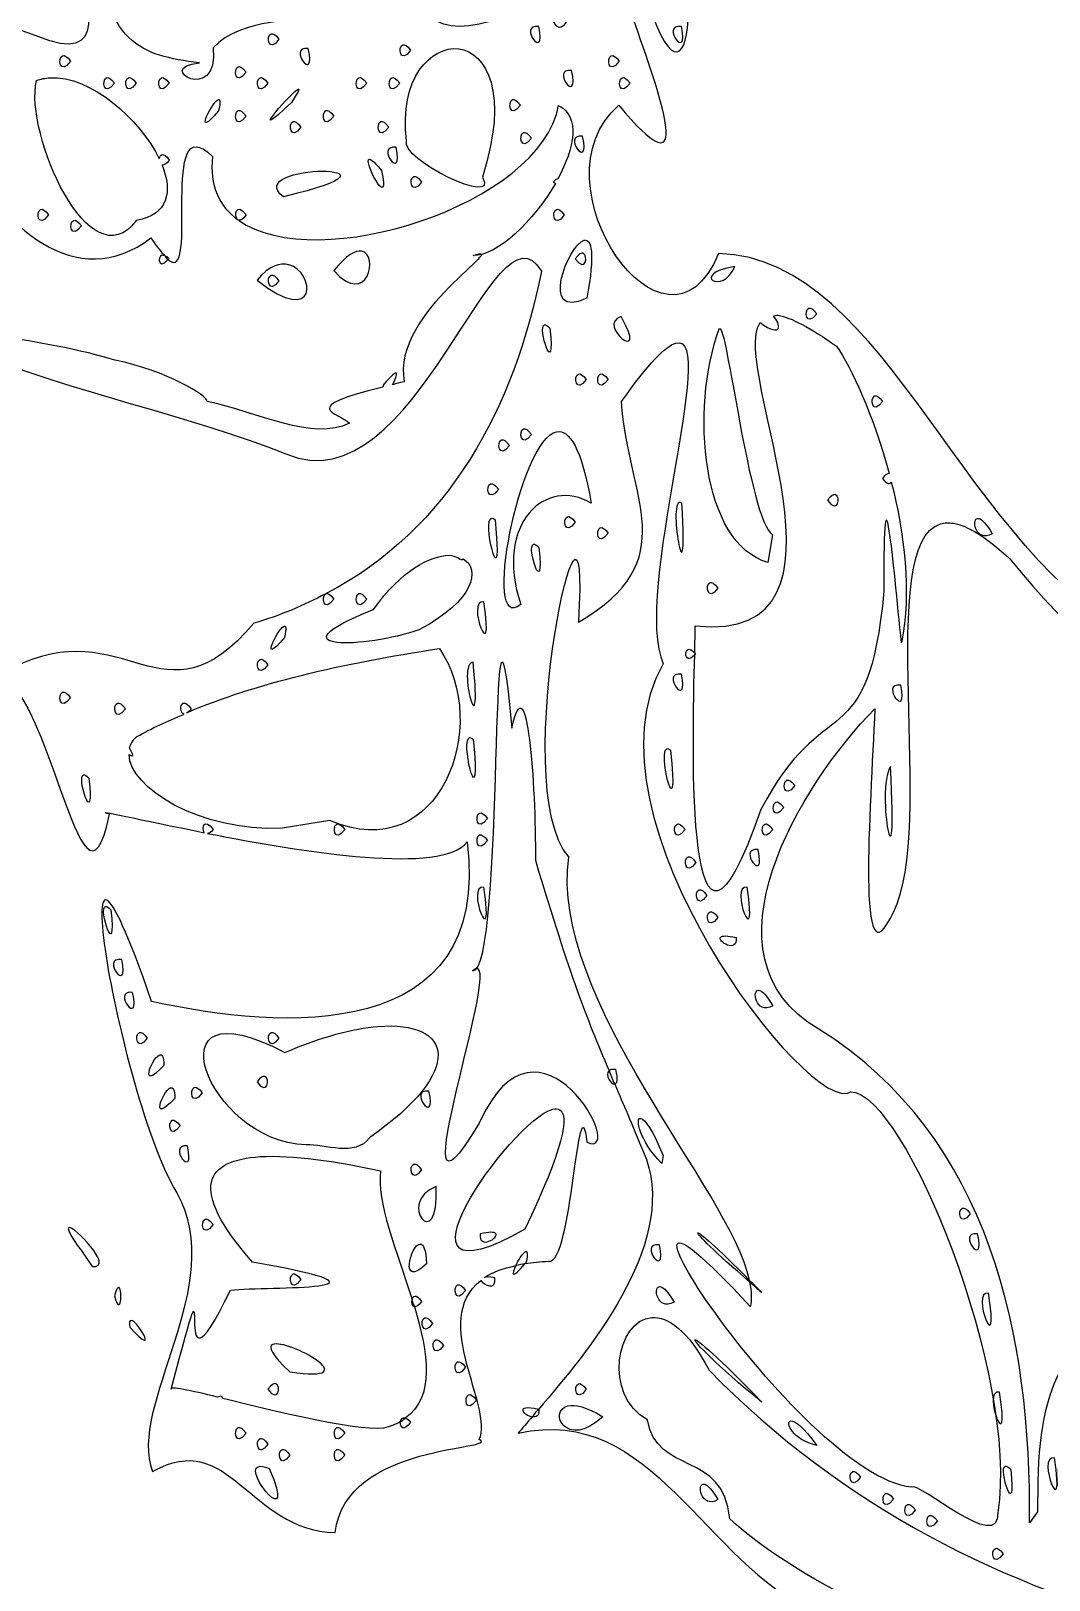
# Model space of a CAD drawing. Extents: x 2 to 648, y -12 to 512.
# Drawn here: x 189.9 to 313.6, y 121.5 to 309.7 of the extents above; entities that cross this region are included whole.
import ezdxf

# ---------------------------------------------------------------- set-up
doc = ezdxf.new("R2010")
doc.units = 0
doc.layers.add('Image', color=7, linetype='CONTINUOUS')

msp = doc.modelspace()

# ---------------------------------------------------------------- linework, layer by layer
at = {"layer": 'Image', "color": 7}
for points in [[(219.04102, 309.33898)], [(223.55469, 307.5558)], [(235.04102, 308.005)], [(241.84766, 307.507)], [(193.70898, 306.67301)], [(215.04102, 305.33903)], [(255.55469, 304.88786)], [(260.375, 306.67301)], [(192.16992, 303.99705)], [(199.04102, 304.00505)], [(201.70898, 304.00505)], [(205.70898, 304.00505)], [(217.70898, 304.00505)], [(229.70898, 304.00505)], [(233.70898, 304.00505)], [(261.70898, 304.00505)], [(212.56055, 301.3309)], [(222.19531, 302.53421)], [(248.375, 301.3389)], [(215.04102, 300.00473)], [(225.70898, 300.00473)], [(221.70898, 298.67269)], [(232.375, 298.67269)], [(249.70898, 297.33871)], [(234.22266, 295.55551)], [(256.88867, 296.88754)], [(230.86328, 294.00868)], [(225.26758, 292.64733)], [(236.375, 292.00476)], [(191.04102, 288.00476)], [(253.70898, 288.00476)], [(195.04102, 286.67276)], [(257.0957, 284.24894)], [(230.03906, 282.93839)], [(256.95898, 282.67276)], [(206.51367, 281.89167)], [(221.21484, 281.288)], [(275.36914, 281.07511)], [(219.04102, 280.0048)], [(261.55859, 274.97589)], [(280.66801, 275.13601)], [(284.375, 276.00519)], [(252.27148, 273.99347)], [(273.49023, 273.50714)], [(268.20313, 271.75323)], [(256.375, 268.00519)], [(259.04102, 268.00519)], [(292.375, 265.33917)], [(247.04102, 260.00523)], [(249.70898, 261.33921)], [(253.74609, 260.99741)], [(245.70898, 254.67319)], [(268.94336, 252.31769)], [(287.625, 253.33917)], [(245.67578, 250.38405)], [(255.04102, 250.67315)], [(305.06055, 250.45435)], [(259.04102, 249.33913)], [(301.93947, 249.87624)], [(250.9375, 247.32741)], [(240.68359, 245.98953)], [(229.70898, 241.33917)], [(272.375, 242.67315)], [(244.88281, 240.33331)], [(220.56055, 237.33117)], [(239.48436, 234.65538)], [(270.51163, 234.10675)], [(217.70898, 233.33917)], [(243.58594, 232.99933)], [(268.88867, 231.55597)], [(295.55469, 230.22198)], [(193.70898, 229.33917)], [(200.375, 228.00519)], [(243.00977, 223.71808)], [(267.00977, 222.38409)], [(294.29688, 220.33331)], [(196.27148, 219.32745)], [(281.70898, 218.67315)], [(244.375, 214.67315)], [(280.375, 216.00519)], [(227.04102, 213.33917)], [(268.375, 213.33917)], [(279.04102, 213.33917)], [(244.375, 212.00519)], [(269.70898, 209.33917)], [(278.22266, 210.22198)], [(244.88281, 205.66709)], [(271.04102, 205.33897)], [(276.88281, 205.66709)], [(198.9375, 203.32718)], [(272.375, 202.67288)], [(273.69141, 199.60062)], [(200.88867, 196.888)], [(202.22266, 192.88791)], [(278.39453, 193.12042)], [(232.02734, 188.74515)], [(203.04102, 188.00492)], [(219.04102, 188.00492)], [(205.44922, 185.26661)], [(218.29102, 182.67315)], [(206.7832, 181.26685)], [(209.70898, 181.33915)], [(238.22266, 180.88795)], [(260.79297, 181.75128)], [(207.04102, 177.33911)], [(253.27344, 178.68682)], [(263.97656, 177.5794)], [(208.88867, 174.22192)], [(217.71875, 172.92698)], [(236.37497, 172.00513)], [(239.09372, 169.29402)], [(303.04099, 166.67292)], [(194.44138, 164.29205)], [(211.04099, 165.33893)], [(237.15625, 162.31183)], [(246.30856, 163.60047)], [(266.22266, 162.22193)], [(304.88864, 163.55557)], [(221.70898, 158.67295)], [(249.91992, 159.92901)], [(200.59961, 157.0167)], [(241.70898, 157.33897)], [(266.39453, 157.12022)], [(277.18357, 157.888)], [(306.2168, 156.33331)], [(236.44727, 154.71216)], [(201.90625, 152.97177)], [(237.70898, 153.33915)], [(265.29688, 153.38995)], [(239.04102, 150.67277)], [(270.54102, 150.66677)], [(219.24219, 150.11046)], [(241.70898, 148.005)], [(219.625, 145.33879)], [(256.375, 145.33879)], [(243.04102, 144.00519)], [(307.54883, 144.33331)], [(250.76758, 141.3255)], [(255.11523, 142.65166)], [(215.04102, 140.00518)], [(227.04102, 140.00518)], [(234.74219, 140.70825)], [(282.19727, 140.82549)], [(217.70898, 138.673)], [(220.375, 137.33917)], [(227.04102, 137.33917)], [(217.47461, 135.26295)], [(289.70898, 134.6731)], [(308.27148, 135.32745)], [(271.72656, 133.12037)], [(293.70898, 132.00514)], [(296.375, 130.6731)], [(299.04102, 129.33912)], [(307.04102, 125.33912)]]:
    msp.add_lwpolyline(points, close=True, dxfattribs=at)
for points in [[(279.98047, 248.48956), (279.40625, 245.11456)], [(226.19922, 213.75303), (220.38086, 212.8253)], [(266.66602, 173.07934), (266.5, 172.11261)], [(195.95309, 161.55182), (197.31833, 159.59088)], [(312.21484, 133.47), (312.16604, 129.79031), (311.19729, 128.44461)]]:
    msp.add_lwpolyline(points, dxfattribs=at)
for points in [[(188.47461, 345.74128), (184.2745, 336.4645), (207.54456, 302.01773), (190.71289, 309.01863)], [(245.67388, 310.85281), (230.36336, 306.32116), (238.10674, 327.92754), (226.17778, 339.98367)], [(261.28711, 300.66729), (278.86403, 279.54488), (249.14788, 339.86669), (263.69922, 317.18487)], [(249.56841, 323.66729), (259.62838, 327.17148), (255.15224, 300.71989), (252.43755, 313.73565)], [(263.69922, 317.18487), (269.82909, 293.01976), (273.28866, 319.04521), (264.03711, 327.11651)], [(210.33984, 305.79211), (203.06931, 306.80639), (199.11282, 307.78211), (197.2207, 321.55774)], [(231.85938, 320.66711), (238.76907, 306.02679), (218.84968, 314.96949), (212, 307.65149)], [(190.71289, 309.01863), (166.49357, 318.8011), (186.48156, 270.54422), (204.44531, 284.56746)], [(251.55469, 310.22179), (252.55898, 305.69579), (248.86711, 310.54285), (251.55469, 310.22179)], [(268.88867, 310.22179), (269.89296, 305.69579), (266.20109, 310.54285), (268.88867, 310.22179)], [(220, 308.6671), (218.72253, 306.87357), (218.40228, 309.11476), (219.04102, 309.33898)], [(219.04102, 309.33898), (219.25393, 309.41368), (219.57418, 309.26498), (220, 308.6671)], [(193.70898, 306.67301), (193.9219, 306.74771), (194.2402, 306.59711), (194.66602, 305.99919)], [(212, 307.65149), (212.76987, 300.53288), (204.51795, 305.32087), (210.33984, 305.79211)], [(223.55469, 307.5558), (224.55898, 303.02958), (220.86711, 307.87686), (223.55469, 307.5558)], [(236, 307.33312), (234.72255, 305.53938), (234.40228, 307.78078), (235.04102, 308.005)], [(235.50781, 296.33122), (234.5388, 303.89614), (238.48214, 307.9331), (241.84766, 307.507)], [(235.04102, 308.005), (235.25393, 308.0797), (235.57417, 307.931), (236, 307.33312)], [(241.84766, 307.507), (245.21297, 307.08089), (247.99958, 302.19103), (244.72266, 291.90739)], [(260.375, 306.67301), (260.58791, 306.74771), (260.90816, 306.59711), (261.33398, 305.99919)], [(194.66602, 305.99919), (193.38853, 304.20548), (193.07046, 306.4488), (193.70898, 306.67301)], [(216, 304.66715), (214.72253, 302.87362), (214.40228, 305.11481), (215.04102, 305.33903)], [(215.04102, 305.33903), (215.25393, 305.41373), (215.57418, 305.26503), (216, 304.66715)], [(255.55469, 304.88786), (256.55897, 300.36166), (252.86711, 305.20892), (255.55469, 304.88786)], [(261.33398, 305.99919), (260.0567, 304.20547), (259.73626, 306.4488), (260.375, 306.67301)], [(202.66602, 286.66697), (197.06007, 279.0562), (189.02987, 297.18974), (190.53906, 303.66502)], [(190.53906, 303.66502), (191.06145, 303.85556), (191.60735, 303.96331), (192.16992, 303.99705)], [(192.16992, 303.99705), (197.07205, 304.29111), (203.14237, 298.98422), (205.45703, 294.14158)], [(200, 303.33317), (198.72255, 301.53943), (198.40228, 303.78083), (199.04102, 304.00505)], [(199.04102, 304.00505), (199.25393, 304.07975), (199.57417, 303.93105), (200, 303.33317)], [(202.66602, 303.33317), (201.38857, 301.53945), (201.07047, 303.78083), (201.70898, 304.00505)], [(201.70898, 304.00505), (201.92189, 304.07975), (202.24019, 303.93105), (202.66602, 303.33317)], [(206.66602, 303.33317), (205.38857, 301.53945), (205.07047, 303.78083), (205.70898, 304.00505)], [(205.70898, 304.00505), (205.92189, 304.07975), (206.24019, 303.93105), (206.66602, 303.33317)], [(218.66602, 303.33317), (217.38857, 301.53945), (217.07047, 303.78083), (217.70898, 304.00505)], [(217.70898, 304.00505), (217.92189, 304.07975), (218.24019, 303.93105), (218.66602, 303.33317)], [(230.66602, 303.33317), (229.38857, 301.53945), (229.07047, 303.78083), (229.70898, 304.00505)], [(229.70898, 304.00505), (229.92189, 304.07975), (230.24019, 303.93105), (230.66602, 303.33317)], [(234.66602, 303.33317), (233.38857, 301.53945), (233.07047, 303.78083), (233.70898, 304.00505)], [(233.70898, 304.00505), (233.92189, 304.07975), (234.24019, 303.93105), (234.66602, 303.33317)], [(262.66602, 303.33317), (261.38857, 301.53945), (261.07047, 303.78083), (261.70898, 304.00505)], [(261.70898, 304.00505), (261.92189, 304.07975), (262.24019, 303.93105), (262.66602, 303.33317)], [(212.66602, 299.99887), (209.52785, 296.26294), (211.74094, 300.84081), (212.56055, 301.3309)], [(212.56055, 301.3309), (212.83375, 301.49426), (212.95237, 301.2029), (212.66602, 299.99887)], [(221.50391, 300.99906), (215.92264, 295.67594), (221.03038, 301.71485), (222.19531, 302.53421)], [(222.19531, 302.53421), (222.58362, 302.80733), (222.53362, 302.49971), (221.50391, 300.99906)], [(249.33398, 300.66702), (248.0567, 298.87352), (247.73626, 301.11469), (248.375, 301.3389)], [(248.375, 301.3389), (248.58791, 301.4136), (248.90816, 301.2649), (249.33398, 300.66702)], [(206.51367, 281.89167), (210.45421, 278.65416), (205.31185, 300.88124), (211.92383, 294.4405)], [(216, 299.33285), (214.72253, 297.53911), (214.40228, 299.78051), (215.04102, 300.00473)], [(215.04102, 300.00473), (215.25393, 300.07943), (215.57418, 299.93073), (216, 299.33285)], [(215.08398, 286.69269), (224.54683, 279.93862), (251.81164, 288.546), (253.97656, 300.6419)], [(226.66602, 299.33285), (225.38855, 297.53912), (225.07046, 299.78051), (225.70898, 300.00473)], [(225.70898, 300.00473), (225.9219, 300.07943), (226.24019, 299.93073), (226.66602, 299.33285)], [(273.41406, 282.64776), (267.08549, 267.24417), (250.51369, 291.31983), (261.28711, 300.66729)], [(253.97656, 300.6419), (256.63439, 299.22162), (255.90582, 295.45972), (253.88476, 291.72003)], [(222.66602, 297.99887), (221.38857, 296.20514), (221.07047, 298.44848), (221.70898, 298.67269)], [(221.70898, 298.67269), (221.92189, 298.74739), (222.24019, 298.59679), (222.66602, 297.99887)], [(233.33398, 297.99887), (232.05674, 296.20514), (231.73626, 298.44847), (232.375, 298.67269)], [(232.375, 298.67269), (232.58791, 298.74739), (232.90815, 298.59679), (233.33398, 297.99887)], [(250.66602, 296.66683), (249.38853, 294.87334), (249.07046, 297.1145), (249.70898, 297.33871)], [(249.70898, 297.33871), (249.9219, 297.41341), (250.2402, 297.26471), (250.66602, 296.66683)], [(154.74414, 296.53058), (164.64977, 269.41513), (197.48812, 267.63344), (220.85352, 258.30401)], [(234.22266, 295.55551), (235.22696, 291.0293), (231.5351, 295.87657), (234.22266, 295.55551)], [(244.72266, 291.90739), (246.88843, 288.14868), (234.65185, 294.10664), (235.50781, 296.33122)], [(256.88867, 296.88754), (257.89295, 292.36134), (254.2011, 297.20861), (256.88867, 296.88754)], [(205.45703, 294.14158), (205.53773, 294.65813), (205.90461, 295.06789), (206.66602, 293.99901)], [(206.66602, 293.99901), (206.28204, 293.45984), (206.01359, 293.36782), (205.80273, 293.39354)], [(211.92383, 294.4405), (211.52009, 290.87113), (212.76034, 288.37156), (215.00586, 286.73542)], [(232.46094, 292.72352), (233.55494, 287.76563), (230.6044, 293.19763), (230.86328, 294.00868)], [(230.86328, 294.00868), (230.94958, 294.27903), (231.39293, 294.03618), (232.46094, 292.72352)], [(205.80273, 293.39354), (207.07245, 290.1989), (206.56685, 287.34145), (202.66602, 286.66697)], [(220.53711, 289.54186), (217.85842, 291.5833), (222.35145, 292.63276), (225.26758, 292.64733)], [(225.26758, 292.64733), (228.1837, 292.66193), (229.52271, 291.6416), (220.53711, 289.54186)], [(237.33398, 291.33288), (236.05672, 289.53914), (235.73626, 291.78054), (236.375, 292.00476)], [(236.375, 292.00476), (236.58791, 292.07946), (236.90816, 291.93076), (237.33398, 291.33288)], [(253.88476, 291.72003), (253.71021, 291.63023), (253.57905, 291.67743), (253.33397, 291.33331)], [(220.85352, 258.30401), (236.69224, 251.52145), (246.21863, 290.26362), (251.88477, 280.50714)], [(253.58593, 291.15753), (250.96928, 286.62605), (246.5328, 282.30061), (243.59374, 282.41729)], [(253.33397, 291.33331), (253.44585, 291.17622), (253.48875, 291.25681), (253.58593, 291.15753)], [(192, 287.33288), (190.72253, 285.53914), (190.40228, 287.78054), (191.04102, 288.00476)], [(191.04102, 288.00476), (191.25393, 288.07946), (191.57418, 287.93076), (192, 287.33288)], [(215.00586, 286.73542), (214.4586, 287.09167), (214.76957, 289.06101), (216, 287.33331)], [(254.66602, 287.33288), (253.38855, 285.53915), (253.07046, 287.78054), (253.70898, 288.00476)], [(253.70898, 288.00476), (253.9219, 288.07946), (254.24019, 287.93076), (254.66602, 287.33288)], [(196, 285.99894), (194.72255, 284.2052), (194.40228, 286.44854), (195.04102, 286.67276)], [(195.04102, 286.67276), (195.25393, 286.74746), (195.57417, 286.59686), (196, 285.99894)], [(216, 287.33331), (215.5935, 286.76252), (215.29646, 286.6412), (215.08398, 286.69269)], [(204.44531, 284.56746), (205.18218, 283.36451), (205.6691, 282.85326), (206.14844, 282.36433)], [(257.41211, 277.20597), (251.43856, 274.37548), (255.20801, 283.83389), (257.0957, 284.24894)], [(257.0957, 284.24894), (257.95384, 284.43759), (258.42316, 282.75698), (257.41211, 277.20597)], [(206.14844, 282.36433), (205.12368, 282.95222), (205.22073, 280.37209), (206.51367, 281.89167)], [(206.14844, 282.36433), (206.31654, 282.26793), (206.43555, 282.32273), (206.66602, 281.9991)], [(206.51367, 281.89167), (206.42117, 281.96767), (206.25126, 282.25945), (206.14844, 282.36433)], [(230.03906, 282.93839), (229.32068, 283.05921), (228.20547, 282.48593), (226.66602, 280.56925)], [(226.66602, 280.56925), (230.79085, 275.95933), (232.1942, 282.57592), (230.03906, 282.93839)], [(243.59374, 282.41729), (248.56738, 284.0744), (233.56184, 275.50403), (235.22069, 267.06573)], [(256.95898, 282.67276), (256.74607, 282.74746), (256.42583, 282.59686), (256, 281.99894)], [(256, 281.99894), (257.27746, 280.20521), (257.59772, 282.44854), (256.95898, 282.67276)], [(325.09961, 235.39972), (303.18641, 245.9571), (294.0727, 282.1027), (273.41406, 282.64776)], [(206.66602, 281.9991), (206.59812, 281.9038), (206.57612, 281.9651), (206.51367, 281.89167)], [(221.21484, 281.288), (220.15612, 281.57754), (218.79705, 281.1898), (217.33398, 279.42472)], [(217.33398, 279.42472), (224.86419, 273.46795), (224.391, 280.41939), (221.21484, 281.288)], [(251.88477, 280.50714), (248.63513, 264.02384), (240.7286, 249.13078), (225.73242, 241.32354)], [(275.36914, 281.07511), (274.01261, 277.48117), (269.67914, 280.11506), (275.36914, 281.07511)], [(200.0605, 269.68293), (188.0447, 273.31915), (182.92376, 271.05642), (172.47847, 279.61066)], [(220, 279.33292), (218.72253, 277.53918), (218.40228, 279.78058), (219.04102, 280.0048)], [(219.04102, 280.0048), (219.25393, 280.0795), (219.57418, 279.9308), (220, 279.33292)], [(261.55859, 274.97589), (265.14016, 268.76386), (258.39617, 274.00621), (261.55859, 274.97589)], [(278.45121, 274.24737), (281.26719, 272.24306), (281.00232, 274.12002), (280.04887, 275.05401)], [(280.04887, 275.05401), (280.27265, 275.05901), (280.4022, 275.18316), (280.66801, 275.13601)], [(280.66797, 275.13604), (282.21393, 274.86566), (284.49311, 273.69726), (287.75195, 271.37042)], [(285.33398, 275.33331), (284.05673, 273.53957), (283.73627, 275.78097), (284.375, 276.00519)], [(284.375, 276.00519), (284.58791, 276.07989), (284.90816, 275.93119), (285.33398, 275.33331)], [(252.91016, 273.58331), (253.6459, 266.85144), (251.29705, 273.8362), (252.27148, 273.99347)], [(252.27148, 273.99347), (252.41072, 274.01597), (252.61652, 273.89947), (252.91016, 273.58331)], [(268.20312, 271.75323), (273.51552, 273.24463), (262.89921, 241.1757), (266.69727, 232.79425)], [(279.40625, 245.11456), (271.35386, 247.37353), (269.92479, 263.68173), (273.49023, 273.50714)], [(270.57621, 237.41729), (292.35262, 235.14355), (274.66384, 268.54363), (278.45121, 274.24737)], [(273.49023, 273.50714), (274.36255, 274.71298), (277.1414, 250.1537), (279.98047, 248.48956)], [(261.60743, 264.65558), (264.90281, 269.27743), (266.97741, 271.40906), (268.20313, 271.75323)], [(287.75195, 271.37042), (289.51162, 268.8611), (292.26556, 262.92601), (294.1582, 255.91143)], [(211.27143, 264.68488), (211.40091, 265.3035), (206.35502, 268.45121), (200.0605, 269.68293)], [(233.7871, 266.7005), (234.46699, 267.93718), (234.77816, 269.18181), (232.66601, 266.6673)], [(257.33398, 267.33331), (256.05672, 265.53957), (255.73626, 267.78097), (256.375, 268.00519)], [(256.375, 268.00519), (256.58791, 268.07989), (256.90816, 267.93119), (257.33398, 267.33331)], [(260, 267.33331), (258.72253, 265.53957), (258.40228, 267.78097), (259.04102, 268.00519)], [(259.04102, 268.00519), (259.25393, 268.07989), (259.57418, 267.93119), (260, 267.33331)], [(232.63081, 266.40559), (222.10666, 263.8873), (227.18971, 263.32749), (228.58784, 262.0423)], [(232.66601, 266.6673), (232.63421, 266.53369), (232.65301, 266.51734), (232.63081, 266.40559)], [(235.22069, 267.06573), (234.51103, 266.91482), (234.40204, 266.83944), (233.7871, 266.7005)], [(292.375, 265.33917), (292.58791, 265.41387), (292.90817, 265.26517), (293.33398, 264.66729)], [(228.58784, 262.0423), (224.12675, 259.78297), (217.33659, 263.3963), (211.27143, 264.68488)], [(256.37892, 237.84503), (269.32357, 245.40985), (262.41826, 252.76605), (261.60743, 264.65558)], [(293.33398, 264.66729), (292.05671, 262.87378), (291.73626, 265.11496), (292.375, 265.33917)], [(255.20313, 209.33136), (247.54856, 218.02256), (257.94443, 263.29791), (256.37892, 237.84503)], [(249.37109, 239.99937), (244.60701, 236.18903), (249.19766, 260.11305), (253.74609, 260.99741)], [(248, 259.33335), (246.72253, 257.53961), (246.40228, 259.78101), (247.04102, 260.00523)], [(247.04102, 260.00523), (247.25393, 260.07993), (247.57418, 259.93123), (248, 259.33335)], [(250.66602, 260.66733), (249.38853, 258.87384), (249.07046, 261.115), (249.70898, 261.33921)], [(249.70898, 261.33921), (249.9219, 261.41391), (250.2402, 261.26521), (250.66602, 260.66733)], [(253.74609, 260.99741), (255.26231, 261.2922), (256.77459, 259.02703), (257.93359, 252.32163)], [(295.63867, 235.33331), (294.62609, 244.98338), (293.40415, 259.89345), (293.50195, 241.64776)], [(243.50587, 195.51497), (247.52689, 194.90932), (245.50623, 254.13486), (248.29689, 224.98177)], [(246.66602, 253.99937), (245.38857, 252.20564), (245.07047, 254.44898), (245.70898, 254.67319)], [(245.70898, 254.67319), (245.92189, 254.74789), (246.24019, 254.59729), (246.66602, 253.99937)], [(257.93359, 252.32163), (252.48827, 255.52706), (246.09602, 249.98398), (249.37109, 239.99937)], [(294.1582, 255.91143), (293.94941, 255.91843), (293.70061, 255.84813), (293.33398, 255.33331)], [(293.33398, 255.33331), (293.90724, 254.52838), (294.21495, 254.62041), (294.40234, 254.89386)], [(294.40234, 254.89386), (295.99803, 248.60587), (296.8737, 241.57934), (295.63867, 235.33331)], [(268.94336, 252.31769), (269.80985, 238.28582), (266.96834, 253.71587), (268.94336, 252.31769)], [(287.625, 253.33917), (287.41209, 253.41387), (287.09183, 253.26517), (286.66602, 252.66729)], [(286.66602, 252.66729), (287.94329, 250.87378), (288.26374, 253.11496), (287.625, 253.33917)], [(246.25781, 250.30785), (247.26273, 240.34531), (244.83357, 249.26561), (245.67578, 250.38405)], [(245.67578, 250.38405), (245.7961, 250.54373), (245.98448, 250.54515), (246.25781, 250.30785)], [(256, 249.99933), (254.72255, 248.20559), (254.40228, 250.44893), (255.04102, 250.67315)], [(255.04102, 250.67315), (255.25393, 250.74785), (255.57417, 250.59725), (256, 249.99933)], [(306.66602, 248.58717), (304.56867, 247.40163), (304.00078, 250.77987), (305.06055, 250.45435)], [(305.06055, 250.45435), (305.4138, 250.34585), (305.94718, 249.8245), (306.66602, 248.58717)], [(260, 248.66725), (258.72251, 246.87374), (258.40228, 249.11492), (259.04102, 249.33913)], [(259.04102, 249.33913), (259.25393, 249.41383), (259.57418, 249.26513), (260, 248.66725)], [(294.64846, 202.63797), (299.90305, 212.74517), (292.34925, 247.48888), (300.38674, 249.80984)], [(300.38674, 249.80984), (300.85045, 249.94374), (301.36654, 249.96945), (301.93947, 249.87624)], [(301.93945, 249.87624), (303.65824, 249.59724), (305.89258, 248.24847), (308.79102, 245.53444)], [(251.57812, 246.91725), (252.31384, 240.1854), (249.96285, 247.17017), (250.9375, 247.32741)], [(250.9375, 247.32741), (251.07674, 247.34991), (251.2847, 247.23341), (251.57812, 246.91725)], [(231.48828, 239.41336), (234.85903, 244.13522), (238.34471, 245.94173), (240.68359, 245.98953)], [(242.39648, 245.54617), (244.50506, 244.31459), (243.80918, 240.48539), (237, 236.92508)], [(240.68359, 245.98953), (241.11322, 245.99853), (241.3918, 245.82078), (241.73633, 245.71805)], [(241.73633, 245.71805), (242.04129, 245.48154), (242.26646, 245.36744), (242.39648, 245.54617)], [(308.79102, 245.53444), (323.9719, 226.92641), (334.33082, 225.63574), (351.13086, 210.60085)], [(225.68945, 241.30011), (222.99015, 239.89855), (220.13761, 238.65034), (216.95898, 237.74542)], [(226.66602, 240.66729), (225.41352, 238.90887), (225.09995, 241.00517), (225.68945, 241.30011)], [(225.73242, 241.32354), (225.94521, 241.38584), (226.25046, 241.25084), (226.66602, 240.66729)], [(230.66602, 240.66729), (229.38853, 238.8738), (229.07046, 241.11496), (229.70898, 241.33917)], [(229.70898, 241.33917), (229.9219, 241.41387), (230.2402, 241.26517), (230.66602, 240.66729)], [(273.33398, 241.99933), (272.05674, 240.20559), (271.73627, 242.44893), (272.375, 242.67315)], [(272.375, 242.67315), (272.58791, 242.74785), (272.90815, 242.59725), (273.33398, 241.99933)], [(293.50195, 241.64776), (291.58118, 221.19281), (286.10085, 229.69902), (278.55664, 215.09893)], [(216.95898, 237.74542), (205.85122, 224.5474), (201.45969, 239.41856), (187.4668, 232.21612)], [(237, 236.92508), (230.64496, 234.67852), (218.6163, 234.26585), (231.48828, 239.41336)], [(244.88281, 240.33331), (246.28262, 231.42437), (242.56984, 240.76442), (244.88281, 240.33331)], [(220.66602, 235.99914), (217.52785, 232.26321), (219.74094, 236.84108), (220.56055, 237.33117)], [(220.56055, 237.33117), (220.83375, 237.49453), (220.95237, 237.20317), (220.66602, 235.99914)], [(270.51181, 234.10675), (270.53461, 235.06239), (270.57491, 236.94011), (270.57621, 237.41729)], [(270.50781, 233.888), (269.07278, 232.21388), (269.071, 235.7954), (270.51181, 234.10675)], [(184.57034, 231.46813), (191.90972, 233.64839), (195.9016, 197.85959), (199.41995, 214.51891)], [(208.78709, 226.85459), (217.24845, 230.47564), (227.56505, 232.82445), (239.48436, 234.65538)], [(217.70898, 233.33917), (217.9219, 233.41387), (218.2402, 233.26517), (218.66602, 232.66729)], [(239.48438, 234.65538), (245.88601, 225.4475), (239.60336, 207.99516), (226.19922, 213.75303)], [(248.29689, 224.98177), (250.1156, 233.36092), (251.2233, 218.20074), (251.1504, 208.94661)], [(278.55664, 215.09893), (269.25271, 188.36482), (270.24574, 222.99942), (270.50781, 233.888)], [(270.51172, 234.10675), (270.50972, 234.04355), (270.50972, 233.95293), (270.50772, 233.888)], [(270.50772, 233.888), (270.57232, 233.9634), (270.59552, 233.9004), (270.66593, 233.99933)], [(270.66593, 233.99933), (270.59753, 234.09533), (270.57453, 234.03293), (270.51163, 234.10675)], [(218.66602, 232.66729), (217.38853, 230.8738), (217.07046, 233.11496), (217.70898, 233.33917)], [(243.58594, 232.99933), (244.81656, 221.19943), (241.50829, 232.91553), (243.58594, 232.99933)], [(266.69727, 232.79425), (255.84997, 214.33736), (284.80439, 177.38165), (289.46484, 180.81573)], [(268.88867, 231.55597), (269.89295, 227.02977), (266.20109, 231.87703), (268.88867, 231.55597)], [(295.55469, 230.22198), (296.55898, 225.69598), (292.86711, 230.54304), (295.55469, 230.22198)], [(194.66602, 228.66729), (193.38853, 226.8738), (193.07046, 229.11496), (193.70898, 229.33917)], [(193.70898, 229.33917), (193.9219, 229.41387), (194.2402, 229.26517), (194.66602, 228.66729)], [(201.33398, 227.33331), (200.05672, 225.53957), (199.73626, 227.78097), (200.375, 228.00519)], [(200.375, 228.00519), (200.58791, 228.07989), (200.90816, 227.93119), (201.33398, 227.33331)], [(208.47068, 226.70225), (207.97894, 226.76055), (207.92797, 227.84807), (208.37498, 228.00499)], [(208.37498, 228.00499), (208.58789, 228.07969), (208.90814, 227.93099), (209.33396, 227.33311)], [(202.74803, 223.95616), (204.50759, 224.97938), (206.48853, 225.84053), (208.47068, 226.70225)], [(209.33396, 227.33311), (209.11009, 227.01876), (208.95216, 226.95367), (208.78709, 226.85459)], [(285.60354, 188.4114), (270.49909, 197.14882), (283.4386, 218.24808), (292.3926, 227.33328)], [(292.3926, 227.33328), (291.88218, 214.98924), (290.12503, 192.81774), (294.64846, 202.63797)], [(204.51956, 191.79039), (192.85434, 225.60621), (200.42359, 180.40346), (207.5723, 168.55016)], [(201.82225, 222.55381), (201.9774, 223.05926), (202.24132, 223.54232), (202.74803, 223.95616)], [(201.78125, 221.79209), (202.42172, 221.3651), (202.35665, 221.76849), (201.82225, 222.55381)], [(243.58984, 223.64188), (244.59476, 213.67933), (242.16754, 222.59986), (243.00977, 223.71808)], [(243.00977, 223.71808), (243.13008, 223.87776), (243.31651, 223.87897), (243.58984, 223.64188)], [(267.58984, 222.30789), (268.59477, 212.34535), (266.16755, 221.26564), (267.00977, 222.38409)], [(267.00977, 222.38409), (267.13008, 222.54378), (267.31651, 222.54519), (267.58984, 222.30789)], [(220.38086, 212.8253), (210.33953, 212.35307), (201.79355, 217.82136), (201.78125, 221.79209)], [(294.29688, 220.33331), (295.28727, 202.8595), (292.46082, 217.36857), (294.29688, 220.33331)], [(196.91016, 218.91729), (197.64589, 212.18543), (195.29706, 219.17019), (196.27148, 219.32745)], [(196.27148, 219.32745), (196.41072, 219.34995), (196.61652, 219.23345), (196.91016, 218.91729)], [(282.66602, 217.99933), (281.38854, 216.20559), (281.07046, 218.44894), (281.70898, 218.67315)], [(281.70898, 218.67315), (281.9219, 218.74785), (282.24019, 218.59725), (282.66602, 217.99933)], [(199.41995, 214.51891), (197.08948, 215.25564), (203.20291, 213.82434), (210.90237, 212.28648)], [(245.33398, 213.99933), (244.05672, 212.20559), (243.73626, 214.44894), (244.375, 214.67315)], [(244.375, 214.67315), (244.58791, 214.74785), (244.90816, 214.59725), (245.33398, 213.99933)], [(281.33398, 215.33331), (280.05671, 213.53959), (279.73626, 215.78097), (280.375, 216.00519)], [(280.375, 216.00519), (280.58791, 216.07989), (280.90817, 215.93119), (281.33398, 215.33331)], [(210.90237, 212.28648), (210.59376, 212.86968), (210.90737, 214.20102), (212.00003, 212.66734)], [(212.00003, 212.66734), (211.70513, 212.25325), (211.52875, 212.25895), (211.33597, 212.20055)], [(228, 212.66729), (226.72255, 210.87377), (226.40228, 213.11495), (227.04102, 213.33917)], [(227.04102, 213.33917), (227.25393, 213.41387), (227.57417, 213.26517), (228, 212.66729)], [(269.33398, 212.66729), (268.05674, 210.87377), (267.73627, 213.11495), (268.375, 213.33917)], [(268.375, 213.33917), (268.58791, 213.41387), (268.90815, 213.26517), (269.33398, 212.66729)], [(280, 212.66729), (278.72256, 210.87378), (278.40229, 213.11495), (279.04102, 213.33917)], [(279.04102, 213.33917), (279.25393, 213.41387), (279.57417, 213.26517), (280, 212.66729)], [(242.85745, 211.16734), (245.95986, 186.54276), (220.24724, 188.27652), (204.51956, 191.79039)], [(211.33597, 212.20055), (223.3137, 209.8264), (239.83676, 207.19185), (242.85745, 211.16734)], [(245.33398, 211.33331), (244.0567, 209.5396), (243.73626, 211.78097), (244.375, 212.00519)], [(244.375, 212.00519), (244.58791, 212.07989), (244.90816, 211.93119), (245.33398, 211.33331)], [(251.1504, 208.94661), (255.51893, 194.42236), (257.22235, 190.12863), (260.10548, 183.38021)], [(277.1836, 157.888), (274.80622, 168.96629), (252.84325, 191.96665), (255.20313, 209.33136)], [(270.66602, 208.66729), (269.38856, 206.87378), (269.07046, 209.11495), (269.70898, 209.33917)], [(269.70898, 209.33917), (269.9219, 209.41387), (270.24018, 209.26517), (270.66602, 208.66729)], [(278.22266, 210.22198), (279.22695, 205.69598), (275.53508, 210.54304), (278.22266, 210.22198)], [(244.88281, 205.66709), (246.28263, 196.75814), (242.56983, 206.09817), (244.88281, 205.66709)], [(272, 204.66709), (270.72256, 202.87358), (270.40229, 205.11475), (271.04102, 205.33897)], [(271.04102, 205.33897), (271.25393, 205.41367), (271.57417, 205.26497), (272, 204.66709)], [(276.88281, 205.66709), (278.28263, 196.75814), (274.56983, 206.09817), (276.88281, 205.66709)], [(199.57812, 202.91702), (200.31388, 196.18517), (197.96285, 203.16992), (198.9375, 203.32718)], [(198.9375, 203.32718), (199.07674, 203.34968), (199.28469, 203.23318), (199.57812, 202.91702)], [(273.33398, 201.99906), (272.05673, 200.20531), (271.73627, 202.44867), (272.375, 202.67288)], [(272.375, 202.67288), (272.58791, 202.74758), (272.90816, 202.59698), (273.33398, 201.99906)], [(244.33399, 176.99935), (233.47871, 159.02761), (248.1351, 199.50457), (243.50587, 195.51497)], [(275.55469, 199.55572), (275.79547, 197.54005), (273.13015, 199.11239), (273.69141, 199.60062)], [(273.69141, 199.60062), (273.87849, 199.76351), (274.42314, 199.80635), (275.55469, 199.55572)], [(200.88867, 196.888), (201.89296, 192.36178), (198.20109, 197.20906), (200.88867, 196.888)], [(223.29883, 174.35452), (211.14863, 174.69314), (203.91987, 194.57408), (220.71289, 185.56937)], [(202.22266, 192.88791), (203.22695, 188.36169), (199.53508, 193.20897), (202.22266, 192.88791)], [(257.41407, 174.66731), (262.60441, 172.4393), (251.5247, 193.11593), (244.33399, 176.99935)], [(280, 191.25519), (277.90265, 190.06966), (277.33477, 193.44594), (278.39453, 193.12042)], [(278.39453, 193.12042), (278.74779, 193.01191), (279.28117, 192.49231), (280, 191.25519)], [(220.71289, 185.56937), (225.15669, 187.49825), (229.0032, 188.49987), (232.02734, 188.74515)], [(232.02734, 188.74515), (241.10019, 189.48098), (242.77329, 183.41745), (230.98633, 175.22562)], [(311.19729, 128.44461), (311.39707, 150.96786), (306.58169, 175.26229), (285.60354, 188.4114)], [(204, 187.33304), (202.72251, 185.53932), (202.40228, 187.7807), (203.04102, 188.00492)], [(203.04102, 188.00492), (203.25393, 188.07962), (203.57418, 187.93092), (204, 187.33304)], [(220, 187.33304), (218.72251, 185.53932), (218.40228, 187.7807), (219.04102, 188.00492)], [(219.04102, 188.00492), (219.25393, 188.07962), (219.57418, 187.93092), (220, 187.33304)], [(206, 183.99904), (202.92998, 180.66774), (204.49803, 184.85607), (205.44922, 185.26661)], [(205.44922, 185.26661), (205.76628, 185.40346), (206.01457, 185.11968), (206, 183.99904)], [(218.29102, 182.67315), (218.0781, 182.74785), (217.75981, 182.59725), (217.33398, 181.99933)], [(217.33398, 181.99933), (218.61145, 180.20558), (218.92954, 182.44894), (218.29102, 182.67315)], [(252.77931, 160.22981), (255.56962, 159.57225), (256.39054, 182.98621), (257.41407, 174.66731)], [(260.10547, 183.38019), (259.54638, 182.88597), (260.3422, 181.65015), (260.79297, 181.75128)], [(260.79297, 181.75128), (260.58381, 182.23866), (260.29537, 182.93567), (260.10547, 183.38019)], [(260.10548, 183.38021), (260.25887, 183.51558), (260.48517, 183.60419), (260.88868, 183.55599)], [(260.88868, 183.55599), (261.1926, 182.1863), (261.04224, 181.80722), (260.79298, 181.7513)], [(207.33398, 179.99928), (204.26417, 176.66797), (205.83202, 180.85631), (206.7832, 181.26685)], [(206.7832, 181.26685), (207.10026, 181.4037), (207.34856, 181.11993), (207.33398, 179.99928)], [(210.66602, 180.66727), (209.38857, 178.87376), (209.07047, 181.11493), (209.70898, 181.33915)], [(209.70898, 181.33915), (209.92189, 181.41385), (210.24019, 181.26515), (210.66602, 180.66727)], [(238.22266, 180.88795), (239.22696, 176.36174), (235.5351, 181.20901), (238.22266, 180.88795)], [(260.79298, 181.7513), (261.97179, 179.00443), (262.53498, 177.67386), (264.66017, 172.56771)], [(289.46484, 180.81573), (296.05462, 180.65311), (309.97106, 146.28438), (307.33203, 129.66729)], [(296.87305, 132.75714), (283.12743, 134.1866), (253.54261, 180.38941), (277.2793, 154.69464)], [(208, 176.66723), (206.72255, 174.87371), (206.40228, 177.11489), (207.04102, 177.33911)], [(207.04102, 177.33911), (207.25393, 177.41381), (207.57417, 177.26511), (208, 176.66723)], [(249.88281, 164.10283), (231.4346, 153.70105), (248.21303, 177.38944), (253.27344, 178.68682)], [(254.11523, 178.63018), (255.28477, 177.94074), (254.57779, 173.94375), (249.88281, 164.10283)], [(253.27344, 178.68678), (253.6108, 178.77328), (253.89595, 178.75928), (254.11523, 178.63018)], [(266.5, 172.11261), (263.80029, 174.81817), (263.20872, 177.77684), (263.97656, 177.5794)], [(263.97656, 177.57934), (264.43727, 177.46088), (265.38658, 176.20704), (266.66602, 173.07934)], [(230.98633, 175.22562), (229.29167, 172.82304), (225.5572, 174.47286), (223.29883, 174.35452)], [(208.88867, 174.22192), (209.89298, 169.69593), (206.20108, 174.54299), (208.88867, 174.22192)], [(217.71875, 172.927), (221.61782, 173.16574), (226.96331, 172.37231), (232.35547, 171.19848)], [(216.7793, 160.10862), (208.7422, 169.26251), (211.22052, 172.52907), (217.71875, 172.92698)], [(237.33395, 171.33325), (236.05667, 169.53954), (235.73623, 171.78091), (236.37497, 172.00513)], [(236.37497, 172.00513), (236.58788, 172.07983), (236.90813, 171.93113), (237.33395, 171.33325)], [(264.66017, 172.56771), (268.2498, 161.95066), (257.44253, 149.12404), (251.5254, 142.222)], [(232.35547, 171.19848), (231.77392, 167.54983), (234.31988, 161.4431), (236.16797, 155.56958)], [(207.5723, 168.55016), (213.88046, 157.26076), (201.46269, 142.57448), (204.65042, 134.68102)], [(239.09372, 169.29402), (239.53711, 160.76338), (234.07999, 167.38068), (239.09372, 169.29402)], [(206.90039, 144.66721), (212.91359, 167.32182), (206.04685, 139.85102), (214.10547, 156.72385)], [(277.2246, 157.68292), (268.51448, 165.08626), (269.10838, 166.12682), (277.1836, 157.888)], [(303.99997, 165.9991), (302.7225, 164.20537), (302.40225, 166.44871), (303.04099, 166.67292)], [(303.04099, 166.67292), (303.2539, 166.74762), (303.57415, 166.59702), (303.99997, 165.9991)], [(194.44138, 164.29205), (194.2682, 164.16115), (194.61656, 163.38895), (195.95309, 161.55182)], [(197.31833, 159.59088), (200.157, 159.30537), (194.96091, 164.68477), (194.44138, 164.29205)], [(211.99997, 164.66705), (210.72252, 162.87353), (210.40225, 165.11471), (211.04099, 165.33893)], [(211.04099, 165.33893), (211.2539, 165.41363), (211.57414, 165.26493), (211.99997, 164.66705)], [(246.30856, 163.60047), (246.12148, 163.76336), (245.57683, 163.8062), (244.44528, 163.55557)], [(304.88864, 163.55557), (305.89294, 159.02936), (302.20106, 163.87662), (304.88864, 163.55557)], [(237.94336, 159.90753), (234.50821, 156.7055), (236.03535, 162.31254), (237.15625, 162.31183)], [(237.15625, 162.31183), (237.52988, 162.31159), (237.85906, 161.68771), (237.94336, 159.90753)], [(244.44528, 163.55557), (244.2045, 161.53989), (246.86981, 163.11224), (246.30856, 163.60047)], [(248.77933, 159.69659), (249.4141, 160.99459), (250.62358, 162.62138), (250.00003, 159.99933)], [(266.22266, 162.22193), (267.22695, 157.69596), (263.5351, 162.54299), (266.22266, 162.22193)], [(214.10547, 156.72385), (218.76736, 157.17623), (237.08587, 156.51823), (216.7793, 160.10862)], [(249.91993, 159.92903), (250.79303, 160.06543), (251.71835, 160.17932), (252.77931, 160.22981)], [(250.00003, 159.99933), (249.94803, 159.93743), (249.96903, 159.98643), (249.91993, 159.92903)], [(222.66602, 157.99913), (221.38855, 156.2054), (221.07046, 158.44874), (221.70898, 158.67295)], [(221.70898, 158.67295), (221.9219, 158.74765), (222.24019, 158.59705), (222.66602, 157.99913)], [(244.51956, 157.88805), (244.8716, 157.29415), (246.41834, 156.58421), (246.22269, 158.22203)], [(244.95511, 158.25323), (245.9088, 158.87508), (247.20097, 159.34972), (248.77933, 159.69659)], [(246.22269, 158.22203), (245.45372, 158.39265), (245.25428, 158.29943), (244.95511, 158.25323)], [(248.7793, 159.69659), (248.26251, 158.63986), (248.16917, 157.88232), (249.91992, 159.92901)], [(249.91992, 159.92901), (249.51047, 159.86501), (249.14999, 159.77806), (248.7793, 159.69659)], [(200.59961, 157.0167), (200.46623, 157.12968), (200.26676, 156.90275), (200, 155.99913)], [(200, 155.99913), (200.80028, 153.28762), (200.99975, 156.67776), (200.59961, 157.0167)], [(236.16797, 155.56958), (236.29131, 156.0168), (236.63217, 156.31898), (237.33398, 155.33325)], [(244.33401, 138.56188), (246.17314, 142.3558), (238.33928, 153.09132), (244.51956, 157.88805)], [(242.66602, 156.66709), (241.38857, 154.87358), (241.07047, 157.11475), (241.70898, 157.33897)], [(241.70898, 157.33897), (241.92189, 157.41367), (242.24019, 157.26497), (242.66602, 156.66709)], [(268, 155.25499), (265.90265, 154.06946), (265.33477, 157.44574), (266.39453, 157.12022)], [(266.39453, 157.12022), (266.74779, 157.01171), (267.28117, 156.49211), (268, 155.25499)], [(278.666, 156.41729), (278.02156, 157.09516), (277.75449, 157.30548), (277.18357, 157.888)], [(277.18359, 157.888), (277.19839, 157.819), (277.21129, 157.75101), (277.22459, 157.68292)], [(277.22459, 157.68292), (277.7975, 157.19596), (278.01152, 156.95715), (278.666, 156.41729)], [(277.2793, 154.69464), (277.52259, 155.53885), (277.44195, 156.56933), (277.2246, 157.68292)], [(306.2168, 156.33331), (307.6166, 147.42437), (303.90383, 156.76442), (306.2168, 156.33331)], [(236.44727, 154.71216), (238.16503, 149.02468), (238.96834, 143.71224), (235.32227, 141.14184)], [(236.16797, 155.56958), (236.06122, 155.18253), (236.12057, 154.76871), (236.44727, 154.71216)], [(236.44727, 154.71216), (236.36027, 155.0001), (236.259, 155.28025), (236.16797, 155.56958)], [(237.33398, 155.33325), (236.94027, 154.78045), (236.65897, 154.67551), (236.44727, 154.71216)], [(201.90625, 152.97177), (201.82805, 152.86549), (201.80705, 152.62721), (201.87305, 152.20615)], [(201.87305, 152.20615), (205.81199, 147.93345), (202.45377, 153.71576), (201.90625, 152.97177)], [(238.66602, 152.66727), (237.38857, 150.87376), (237.07047, 153.11493), (237.70898, 153.33915)], [(237.70898, 153.33915), (237.92189, 153.41385), (238.24019, 153.26515), (238.66602, 152.66727)], [(264.79688, 140.94269), (259.2976, 143.97646), (261.02635, 153.07848), (265.29688, 153.38995)], [(265.29688, 153.38995), (267.23781, 153.53153), (269.70432, 151.85597), (272.25586, 146.97003)], [(324.0625, 154.17117), (317.03457, 152.35178), (312.3805, 146.7089), (312.21484, 133.47)], [(221.33398, 146.78624), (231.13876, 145.30536), (220.99667, 150.84803), (219.24219, 150.11046)], [(240, 149.99895), (238.72253, 148.2052), (238.40228, 150.44856), (239.04102, 150.67277)], [(239.04102, 150.67277), (239.25393, 150.74747), (239.57418, 150.59687), (240, 149.99895)], [(278.66602, 143.08279), (273.01182, 147.74673), (270.42232, 150.47075), (270.54102, 150.66677)], [(270.54102, 150.66677), (270.65971, 150.8628), (273.48662, 148.53063), (278.66602, 143.08279)], [(219.24219, 150.11046), (218.65736, 149.86461), (219.00605, 148.92031), (221.33398, 146.78624)], [(242.66602, 147.33312), (241.38853, 145.53941), (241.07046, 147.78078), (241.70898, 148.005)], [(241.70898, 148.005), (241.9219, 148.0797), (242.2402, 147.931), (242.66602, 147.33312)], [(272.25586, 146.97003), (288.78132, 130.22344), (307.59301, 120.80755), (329.72656, 115.00519)], [(212.54297, 143.71409), (209.24741, 144.50954), (206.64895, 145.09338), (206.90039, 144.66721)], [(219.625, 145.33879), (219.41209, 145.41349), (219.09184, 145.26479), (218.66602, 144.66691)], [(218.66602, 144.66691), (219.94325, 142.8734), (220.26373, 145.11457), (219.625, 145.33879)], [(257.33398, 144.66691), (256.05674, 142.8734), (255.73626, 145.11457), (256.375, 145.33879)], [(256.375, 145.33879), (256.58791, 145.41349), (256.90815, 145.26479), (257.33398, 144.66691)], [(213.16797, 143.56175), (213.08867, 143.86), (212.87653, 143.89097), (212.54297, 143.71409)], [(232.70703, 139.93284), (228.79081, 139.63091), (219.49964, 142.02165), (213.16797, 143.56175)], [(244, 143.33331), (242.72251, 141.53959), (242.40228, 143.78097), (243.04102, 144.00519)], [(243.04102, 144.00519), (243.25393, 144.07989), (243.57418, 143.93119), (244, 143.33331)], [(249.07228, 139.31966), (265.4137, 143.02413), (271.69891, 123.40015), (285.03517, 117.722)], [(307.54883, 144.33331), (308.94865, 135.42435), (305.23582, 144.76444), (307.54883, 144.33331)], [(235.32227, 141.14184), (234.98292, 141.23564), (234.75821, 141.07564), (234.74219, 140.70825)], [(234.74219, 140.70825), (234.9692, 140.83184), (235.1227, 141.00116), (235.32227, 141.14184)], [(235.32227, 141.14184), (235.51685, 141.08804), (235.6991, 141.08974), (236, 140.66723)], [(251.52539, 142.22198), (248.50006, 142.87937), (249.75254, 141.48991), (250.76758, 141.3255)], [(250.76759, 141.32552), (250.23885, 140.70811), (249.4672, 139.80167), (249.07228, 139.31966)], [(250.76758, 141.3255), (251.0039, 141.60146), (251.26766, 141.92135), (251.52539, 142.22198)], [(251.5547, 142.222), (251.65636, 141.37099), (251.24065, 141.24889), (250.76759, 141.32552)], [(251.5254, 142.222), (251.5429, 142.218), (251.5369, 142.226), (251.5547, 142.222)], [(259.33398, 141.3333), (254.92403, 137.20129), (252.60658, 142.05818), (255.11523, 142.65166)], [(255.11523, 142.65166), (255.95152, 142.84949), (257.32408, 142.57376), (259.33398, 141.3333)], [(204.65042, 134.68102), (214.03916, 139.98628), (216.24357, 127.57099), (226.83792, 127.25133)], [(216, 139.3333), (214.72251, 137.53958), (214.40228, 139.78096), (215.04102, 140.00518)], [(215.04102, 140.00518), (215.25393, 140.07988), (215.57418, 139.93118), (216, 139.3333)], [(228, 139.3333), (226.72251, 137.53958), (226.40228, 139.78096), (227.04102, 140.00518)], [(227.04102, 140.00518), (227.25393, 140.07988), (227.57418, 139.93118), (228, 139.3333)], [(234.74219, 140.70823), (234.15887, 140.39065), (233.48545, 140.12811), (232.70703, 139.93284)], [(236, 140.66723), (235.12235, 139.43509), (234.71538, 140.09422), (234.74219, 140.70823)], [(274.77344, 128.94269), (274.05598, 137.25522), (265.76768, 134.24141), (264.79688, 140.94269)], [(285.33398, 137.83721), (282.3992, 138.48968), (281.44501, 140.73802), (282.19727, 140.82549)], [(282.19727, 140.82549), (282.64862, 140.87799), (283.71537, 140.15297), (285.33398, 137.83721)], [(218.66602, 137.99918), (217.38855, 136.20545), (217.07046, 138.44879), (217.70898, 138.673)], [(217.70898, 138.673), (217.9219, 138.7477), (218.24019, 138.5971), (218.66602, 137.99918)], [(220.375, 137.33917), (220.58791, 137.41387), (220.90815, 137.26517), (221.33398, 136.66729)], [(226.83792, 127.25133), (228.02561, 138.20611), (247.16439, 137.25218), (244.33401, 138.56188)], [(227.04102, 137.33917), (227.25393, 137.41387), (227.57417, 137.26517), (228, 136.66729)], [(365.0332, 114.7395), (347.83156, 115.68287), (308.80914, 115.65117), (315.42188, 138.98364)], [(221.33398, 136.66729), (220.05674, 134.87378), (219.73626, 137.11495), (220.375, 137.33917)], [(228, 136.66729), (226.72255, 134.87377), (226.40228, 137.11495), (227.04102, 137.33917)], [(314.2168, 136.33331), (315.61661, 127.42436), (311.90383, 136.76444), (314.2168, 136.33331)], [(218.81641, 135.05006), (222.30722, 126.883), (215.67523, 134.59802), (217.47461, 135.26295)], [(217.47461, 135.26295), (217.73166, 135.35795), (218.16113, 135.30975), (218.81641, 135.05006)], [(290.66602, 133.99928), (289.38852, 132.20556), (289.07045, 134.44889), (289.70898, 134.6731)], [(289.70898, 134.6731), (289.9219, 134.7478), (290.2402, 134.5972), (290.66602, 133.99928)], [(308.91016, 134.91729), (309.64591, 128.18544), (307.29704, 135.17019), (308.27148, 135.32745)], [(308.27148, 135.32745), (308.41072, 135.34995), (308.61651, 135.23345), (308.91016, 134.91729)], [(273.33398, 131.25514), (271.23686, 130.06958), (270.6668, 133.44588), (271.72656, 133.12037)], [(271.72656, 133.12037), (272.07982, 133.01187), (272.61536, 132.49225), (273.33398, 131.25514)], [(294.66602, 131.33326), (293.38856, 129.53953), (293.07046, 131.78092), (293.70898, 132.00514)], [(293.70898, 132.00514), (293.9219, 132.07984), (294.24018, 131.93114), (294.66602, 131.33326)], [(307.33203, 129.66729), (307.56233, 124.58644), (297.69287, 133.57198), (296.87305, 132.75714)], [(297.33398, 129.99928), (296.05671, 128.20555), (295.73626, 130.44889), (296.375, 130.6731)], [(296.375, 130.6731), (296.58791, 130.7478), (296.90817, 130.5972), (297.33398, 129.99928)], [(323.44531, 105.51495), (300.30386, 113.21479), (283.13331, 121.1496), (274.77344, 128.94269)], [(300, 128.66724), (298.72253, 126.87373), (298.40228, 129.1149), (299.04102, 129.33912)], [(299.04102, 129.33912), (299.25393, 129.41382), (299.57418, 129.26512), (300, 128.66724)], [(308, 124.66724), (306.72253, 122.87373), (306.40228, 125.1149), (307.04102, 125.33912)], [(307.04102, 125.33912), (307.25393, 125.41382), (307.57418, 125.26512), (308, 124.66724)]]:
    msp.add_open_spline(points, degree=3, dxfattribs=at)

doc.saveas('drawing.dxf')
